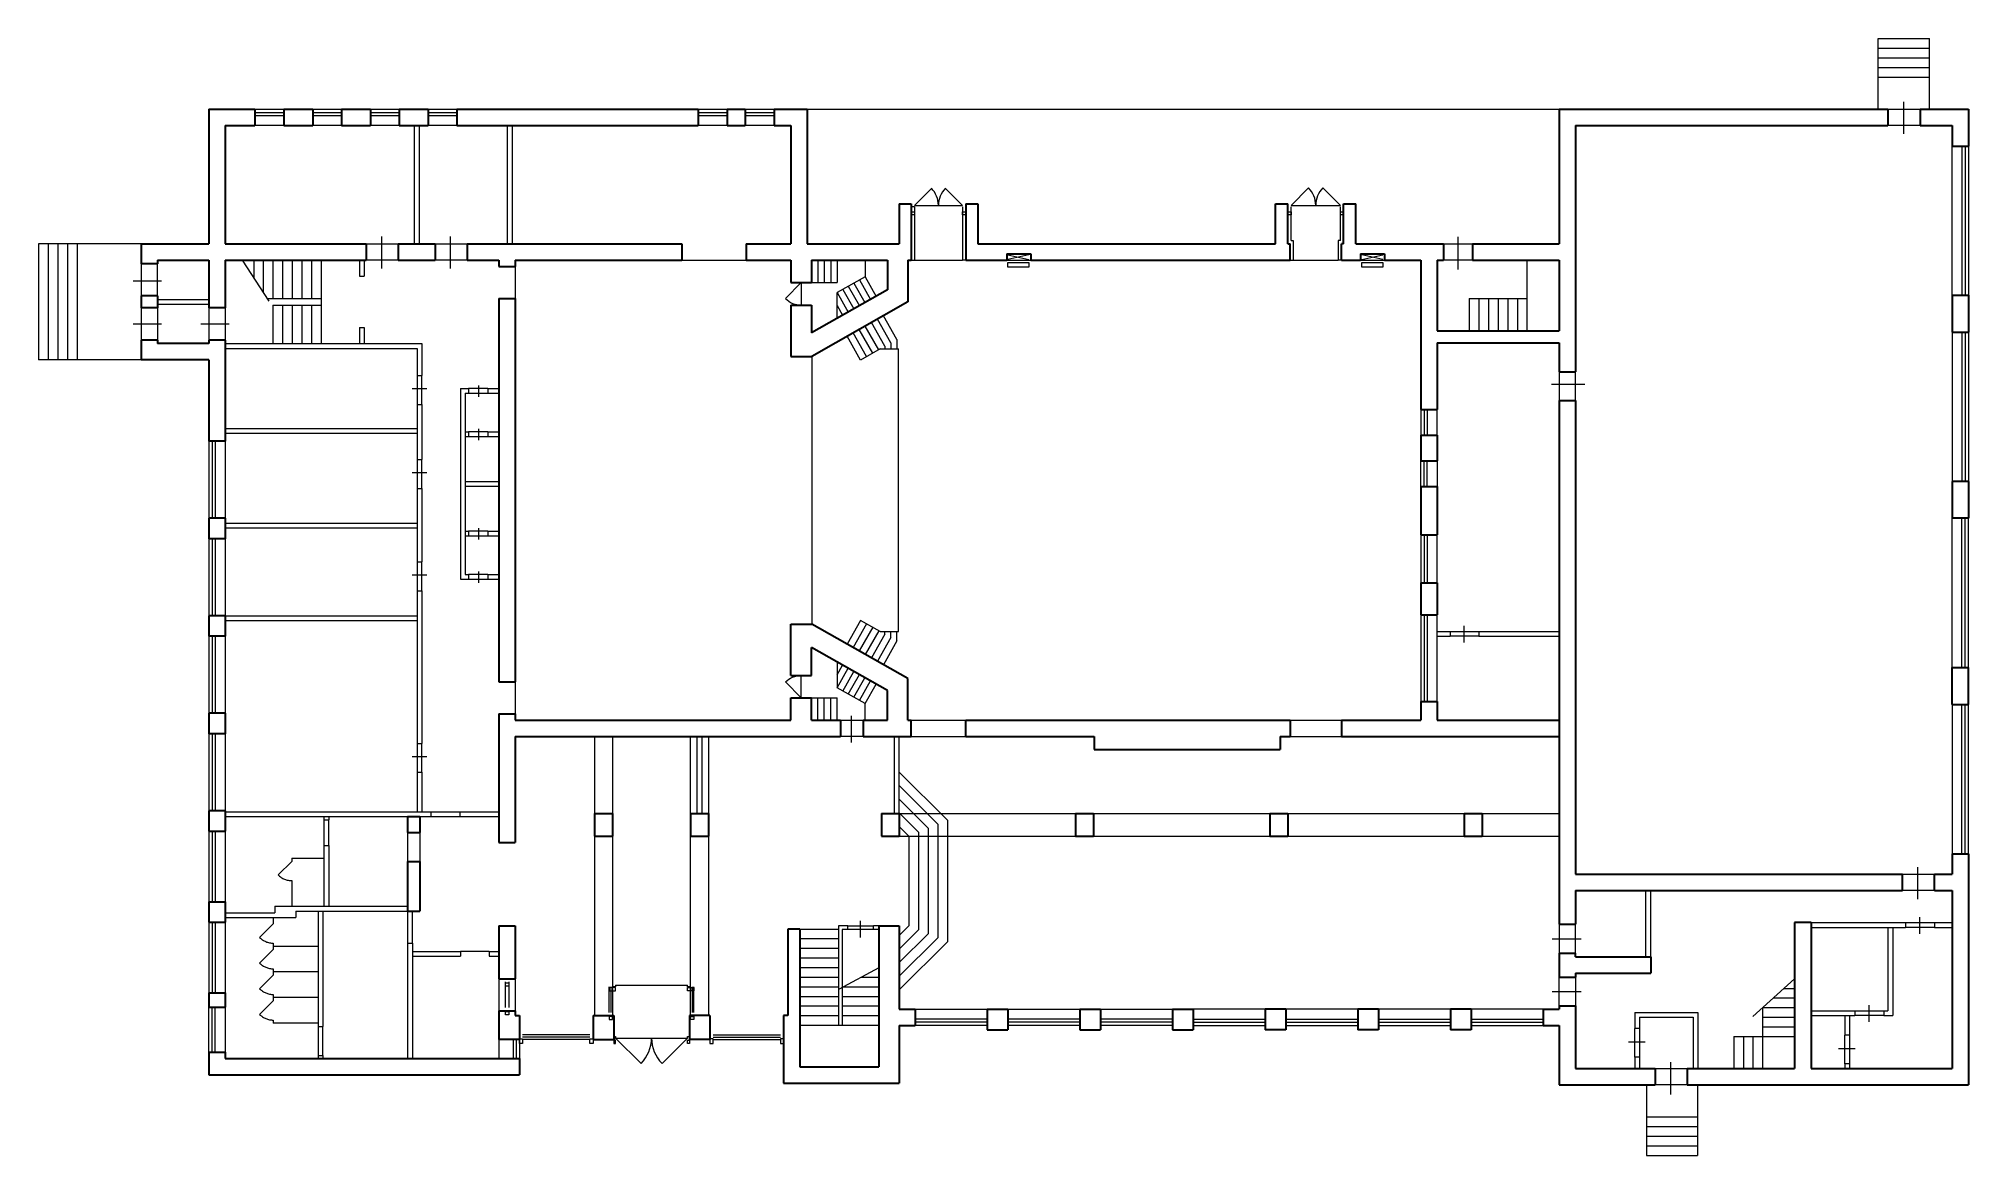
# Model space of a CAD drawing. Header units: metres. Extents: x 10.2 to 70.4, y 20.5 to 55.4.
import ezdxf

# ---------------------------------------------------------------- set-up
doc = ezdxf.new("R2010")
doc.units = ezdxf.units.M
doc.header["$MEASUREMENT"] = 0
doc.linetypes.add('DGN Style 3', pattern=[38.235453, 27.311038, -10.924415])

msp = doc.modelspace()

# ---------------------------------------------------------------- linework, layer by layer
at = {"color": 7, "linetype": 'Continuous', "lineweight": 0}
for p, q in [((67.615, 53.153), (67.615, 55.353)), ((67.615, 55.353), (69.215, 55.353)), ((67.615, 55.053), (69.215, 55.053)), ((69.215, 53.153), (69.215, 55.353)), ((67.615, 54.753), (69.215, 54.753)), ((67.615, 54.453), (69.215, 54.453)), ((67.615, 54.153), (69.215, 54.153)), ((16.975, 53.153), (17.875, 53.153)), ((16.975, 53.053), (17.875, 53.053)), ((18.775, 53.153), (19.675, 53.153)), ((18.775, 53.053), (19.675, 53.053)), ((20.575, 53.153), (21.475, 53.153)), ((20.575, 53.053), (21.475, 53.053)), ((22.375, 53.153), (23.275, 53.153)), ((22.375, 53.053), (23.275, 53.053)), ((30.805, 53.153), (31.705, 53.153)), ((30.805, 53.053), (31.705, 53.053)), ((32.267, 53.153), (33.167, 53.153)), ((32.267, 53.053), (33.167, 53.053)), ((34.205, 53.153), (57.655, 53.153)), ((67.915, 53.153), (68.915, 53.153)), ((68.404, 53.38), (68.404, 52.38)), ((16.975, 52.953), (17.875, 52.953)), ((17.875, 52.643), (16.975, 52.643)), ((18.775, 52.953), (19.675, 52.953)), ((19.675, 52.643), (18.775, 52.643)), ((20.575, 52.953), (21.475, 52.953)), ((21.475, 52.643), (20.575, 52.643)), ((22.375, 52.953), (23.275, 52.953)), ((23.275, 52.643), (22.375, 52.643)), ((30.805, 52.953), (31.705, 52.953)), ((31.705, 52.643), (30.805, 52.643)), ((32.267, 52.953), (33.167, 52.953)), ((33.167, 52.643), (32.267, 52.643)), ((68.915, 52.643), (67.915, 52.643)), ((69.915, 47.348), (69.915, 52.003)), ((70.225, 52.003), (70.225, 47.348)), ((70.325, 52.003), (70.325, 47.348)), ((70.425, 52.003), (70.425, 47.348)), ((37.545, 50.153), (38.075, 50.683)), ((38.514, 50.683), (39.045, 50.153)), ((49.295, 50.153), (49.839, 50.697)), ((50.29, 50.697), (50.835, 50.153)), ((37.545, 50.153), (39.045, 50.153)), ((49.295, 50.153), (50.835, 50.153)), ((13.425, 48.953), (10.225, 48.953)), ((10.225, 48.953), (10.225, 45.333)), ((10.525, 48.953), (10.525, 45.333)), ((10.825, 48.953), (10.825, 45.333)), ((11.125, 48.953), (11.125, 45.333)), ((11.425, 48.953), (11.425, 45.333)), ((20.445, 48.953), (21.445, 48.953)), ((20.918, 49.186), (20.918, 48.186)), ((22.595, 48.953), (23.595, 48.953)), ((23.068, 49.186), (23.068, 48.186)), ((54.055, 48.953), (54.955, 48.953)), ((54.493, 49.175), (54.493, 48.149)), ((13.425, 48.333), (13.425, 47.333)), ((13.935, 47.333), (13.935, 48.333)), ((17.417, 47.167), (16.584, 48.443)), ((16.935, 48.443), (16.935, 47.906)), ((17.235, 48.443), (17.235, 47.446)), ((17.535, 48.443), (17.535, 47.243)), ((17.835, 48.443), (17.835, 47.243)), ((18.135, 48.443), (18.135, 47.243)), ((18.435, 48.443), (18.435, 47.243)), ((18.735, 48.443), (18.735, 47.243)), ((19.035, 48.443), (19.035, 45.843)), ((21.445, 48.443), (20.445, 48.443)), ((23.595, 48.443), (22.595, 48.443)), ((25.095, 48.243), (25.095, 47.243)), ((30.295, 48.443), (32.295, 48.443)), ((34.535, 48.443), (34.535, 47.743)), ((34.735, 48.443), (34.735, 47.743)), ((34.935, 48.443), (34.935, 47.743)), ((35.135, 48.443), (35.135, 47.743)), ((36.005, 48.443), (36.005, 47.924)), ((37.545, 48.443), (39.045, 48.443)), ((40.425, 48.443), (41.175, 48.443)), ((40.459, 48.611), (41.114, 48.462)), ((41.114, 48.611), (40.459, 48.462)), ((49.265, 48.443), (50.765, 48.443)), ((51.458, 48.443), (52.208, 48.443)), ((51.502, 48.462), (52.157, 48.611)), ((52.157, 48.462), (51.502, 48.611)), ((54.955, 48.443), (54.055, 48.443)), ((56.655, 48.443), (56.655, 46.243)), ((14.062, 47.792), (13.179, 47.792)), ((34.015, 47.743), (33.52, 47.248)), ((34.015, 47.743), (34.015, 47.043)), ((34.335, 47.743), (35.135, 47.743)), ((36.005, 47.924), (35.135, 47.431)), ((35.483, 47.628), (35.828, 47.019)), ((35.657, 47.727), (36.002, 47.118)), ((35.831, 47.825), (36.176, 47.216)), ((36.005, 47.924), (36.35, 47.315)), ((17.367, 47.243), (19.035, 47.243)), ((17.535, 47.043), (17.535, 45.843)), ((17.535, 47.043), (19.035, 47.043)), ((17.835, 47.043), (17.835, 45.843)), ((18.135, 47.043), (18.135, 45.843)), ((18.435, 47.043), (18.435, 45.843)), ((18.735, 47.043), (18.735, 45.843)), ((35.132, 46.625), (35.135, 47.431)), ((35.133, 47.028), (35.306, 46.723)), ((35.135, 47.431), (35.48, 46.822)), ((35.309, 47.529), (35.654, 46.92)), ((54.855, 47.243), (56.655, 47.243)), ((54.855, 47.243), (54.855, 46.243)), ((55.155, 47.243), (55.155, 46.243)), ((55.455, 47.243), (55.455, 46.243)), ((55.755, 47.243), (55.755, 46.243)), ((56.055, 47.243), (56.055, 46.243)), ((56.355, 47.243), (56.355, 46.243)), ((14.062, 46.447), (13.179, 46.447)), ((13.425, 46.953), (13.425, 45.953)), ((13.935, 46.953), (13.935, 45.953)), ((16.172, 46.447), (15.289, 46.447)), ((15.535, 46.953), (15.535, 45.953)), ((16.045, 46.953), (16.045, 45.953)), ((36.433, 45.649), (36.014, 46.389)), ((36.621, 45.756), (36.202, 46.495)), ((36.81, 45.863), (36.391, 46.602)), ((36.998, 45.97), (36.579, 46.709)), ((35.867, 45.329), (35.448, 46.068)), ((36.056, 45.435), (35.637, 46.175)), ((36.244, 45.542), (35.825, 46.282)), ((36.621, 45.756), (36.621, 45.674)), ((36.81, 45.863), (36.81, 45.674)), ((36.998, 45.97), (36.998, 45.674)), ((69.915, 46.198), (69.915, 41.543)), ((70.225, 46.198), (70.225, 41.543)), ((70.325, 46.198), (70.325, 41.543)), ((70.425, 46.198), (70.425, 41.543)), ((13.425, 45.333), (10.225, 45.333)), ((34.345, 45.443), (34.345, 37.093)), ((36.476, 45.674), (35.867, 45.329)), ((36.476, 45.674), (37.046, 45.674)), ((22.035, 44.846), (22.035, 43.946)), ((22.185, 43.946), (22.185, 44.846)), ((57.417, 44.579), (58.463, 44.579)), ((57.655, 44.963), (57.655, 44.063)), ((58.165, 44.063), (58.165, 44.963)), ((21.877, 44.442), (22.338, 44.442)), ((24.235, 44.443), (23.635, 44.443)), ((23.635, 44.293), (24.235, 44.293)), ((23.946, 44.533), (23.946, 44.184)), ((53.445, 43.781), (53.445, 42.981)), ((53.545, 43.781), (53.545, 42.981)), ((15.535, 42.793), (15.535, 40.393)), ((15.635, 42.793), (15.635, 40.393)), ((15.735, 42.793), (15.735, 40.393)), ((16.045, 42.793), (16.045, 40.393)), ((24.235, 43.093), (23.635, 43.093)), ((23.635, 42.943), (24.235, 42.943)), ((23.946, 43.183), (23.946, 42.834)), ((22.035, 42.222), (22.035, 41.322)), ((22.185, 41.322), (22.185, 42.222)), ((53.445, 41.381), (53.445, 42.181)), ((53.545, 41.381), (53.545, 42.181)), ((21.877, 41.818), (22.338, 41.818)), ((69.915, 35.738), (69.915, 40.393)), ((70.225, 35.738), (70.225, 40.393)), ((70.325, 35.738), (70.325, 40.393)), ((70.425, 35.738), (70.425, 40.393)), ((15.535, 39.753), (15.535, 37.353)), ((15.635, 39.753), (15.635, 37.353)), ((15.735, 39.753), (15.735, 37.353)), ((16.045, 39.753), (16.045, 37.353)), ((24.235, 39.993), (23.635, 39.993)), ((23.635, 39.843), (24.235, 39.843)), ((23.946, 40.083), (23.946, 39.734)), ((53.445, 39.881), (53.445, 38.381)), ((53.545, 39.881), (53.545, 38.381)), ((21.877, 38.626), (22.338, 38.626)), ((22.035, 39.03), (22.035, 38.13)), ((22.185, 38.13), (22.185, 39.03)), ((24.235, 38.643), (23.635, 38.643)), ((23.946, 38.733), (23.946, 38.384)), ((23.635, 38.493), (24.235, 38.493)), ((53.445, 37.381), (53.445, 34.681)), ((53.545, 37.381), (53.545, 34.681)), ((35.867, 37.207), (35.448, 36.468)), ((36.056, 37.1), (35.637, 36.361)), ((36.244, 36.994), (35.825, 36.254)), ((36.476, 36.862), (35.867, 37.207)), ((36.433, 36.887), (36.014, 36.147)), ((36.621, 36.78), (36.202, 36.04)), ((36.476, 36.862), (37.046, 36.862)), ((36.621, 36.78), (36.621, 36.862)), ((36.81, 36.673), (36.81, 36.862)), ((36.998, 36.566), (36.998, 36.862)), ((54.255, 36.863), (55.155, 36.863)), ((54.687, 37.036), (54.687, 36.517)), ((15.535, 36.713), (15.535, 34.313)), ((15.635, 36.713), (15.635, 34.313)), ((15.735, 36.713), (15.735, 34.313)), ((16.045, 36.713), (16.045, 34.313)), ((36.81, 36.673), (36.391, 35.934)), ((36.998, 36.566), (36.579, 35.827)), ((55.155, 36.713), (54.255, 36.713)), ((35.132, 35.911), (35.135, 35.105)), ((35.133, 35.508), (35.306, 35.813)), ((35.135, 35.105), (35.48, 35.714)), ((35.309, 35.006), (35.654, 35.616)), ((25.095, 35.293), (25.095, 34.293)), ((34.015, 34.793), (33.52, 35.288)), ((34.015, 34.793), (34.015, 35.493)), ((36.005, 34.612), (35.135, 35.105)), ((35.483, 34.908), (35.828, 35.517)), ((35.657, 34.809), (36.002, 35.418)), ((35.831, 34.711), (36.176, 35.32)), ((36.005, 34.612), (36.35, 35.221)), ((34.335, 34.793), (35.135, 34.793)), ((34.535, 34.093), (34.535, 34.793)), ((34.735, 34.093), (34.735, 34.793)), ((34.935, 34.093), (34.935, 34.793)), ((35.135, 34.093), (35.135, 34.793)), ((36.005, 34.093), (36.005, 34.612)), ((69.915, 34.588), (69.915, 29.933)), ((70.225, 29.933), (70.225, 34.588)), ((70.325, 29.933), (70.325, 34.588)), ((70.425, 29.933), (70.425, 34.588)), ((35.243, 34.093), (35.943, 34.093)), ((35.586, 33.402), (35.586, 34.237)), ((37.445, 34.093), (39.145, 34.093)), ((49.265, 34.093), (50.865, 34.093)), ((15.535, 33.673), (15.535, 31.273)), ((15.635, 33.673), (15.635, 31.273)), ((15.735, 33.673), (15.735, 31.273)), ((16.045, 33.673), (16.045, 31.273)), ((22.035, 33.37), (22.035, 32.47)), ((22.185, 32.47), (22.185, 33.37)), ((27.565, 33.583), (27.565, 24.922)), ((28.125, 33.583), (28.125, 24.883)), ((30.565, 24.883), (30.565, 33.583)), ((31.125, 33.583), (31.125, 24.883)), ((35.943, 33.583), (35.243, 33.583)), ((37.445, 33.583), (39.145, 33.583)), ((49.265, 33.583), (50.865, 33.583)), ((21.877, 32.966), (22.338, 32.966)), ((38.575, 30.98), (37.075, 32.48)), ((38.275, 30.856), (37.075, 32.056)), ((37.975, 30.731), (37.075, 31.631)), ((19.125, 30.993), (19.125, 30.193)), ((19.275, 30.193), (19.275, 30.993)), ((22.465, 31.243), (23.365, 31.243)), ((22.465, 31.093), (23.365, 31.093)), ((37.675, 30.607), (37.075, 31.207)), ((37.075, 31.183), (57.655, 31.183)), ((37.375, 30.483), (37.075, 30.783)), ((37.975, 30.731), (37.975, 27.434)), ((38.275, 30.856), (38.275, 27.31)), ((38.575, 30.98), (38.575, 27.186)), ((15.535, 30.633), (15.535, 28.433)), ((15.635, 30.633), (15.635, 28.433)), ((15.735, 30.633), (15.735, 28.433)), ((16.045, 30.633), (16.045, 28.433)), ((21.735, 30.593), (21.735, 29.693)), ((22.115, 30.593), (22.115, 29.693)), ((37.075, 30.483), (57.655, 30.483)), ((37.375, 30.483), (37.375, 27.683)), ((37.675, 30.607), (37.675, 27.559)), ((68.852, 28.511), (68.852, 29.511)), ((68.365, 29.293), (69.365, 29.293)), ((69.365, 28.783), (68.365, 28.783)), ((15.535, 27.793), (15.535, 25.593)), ((15.635, 27.793), (15.635, 25.593)), ((15.735, 27.793), (15.735, 25.593)), ((16.045, 27.793), (16.045, 25.593)), ((21.735, 28.143), (21.735, 27.143)), ((21.885, 27.143), (21.885, 28.143)), ((35.852, 27.84), (35.852, 27.314)), ((57.655, 27.733), (57.655, 26.833)), ((58.165, 26.833), (58.165, 27.733)), ((68.465, 27.783), (69.365, 27.783)), ((68.897, 27.956), (68.897, 27.437)), ((33.975, 27.583), (35.175, 27.583)), ((33.975, 27.283), (35.175, 27.283)), ((35.465, 27.683), (36.265, 27.683)), ((36.265, 27.563), (35.465, 27.563)), ((37.375, 27.683), (37.075, 27.383)), ((37.675, 27.559), (37.075, 26.959)), ((37.975, 27.434), (37.075, 26.534)), ((38.275, 27.31), (37.075, 26.11)), ((38.575, 27.186), (37.075, 25.686)), ((57.443, 27.277), (58.343, 27.277)), ((69.365, 27.633), (68.465, 27.633)), ((24.285, 26.883), (23.385, 26.883)), ((33.975, 26.983), (35.175, 26.983)), ((33.975, 26.683), (35.175, 26.683)), ((24.585, 26.033), (24.585, 25.033)), ((24.79, 25.133), (24.79, 25.933)), ((24.89, 25.933), (24.89, 25.133)), ((25.095, 26.033), (25.095, 25.033)), ((33.975, 26.383), (35.175, 26.383)), ((33.975, 26.083), (35.175, 26.083)), ((36.435, 26.371), (35.196, 25.711)), ((35.894, 26.083), (36.435, 26.083)), ((57.655, 25.183), (57.655, 26.083)), ((58.165, 26.083), (58.165, 25.183)), ((65.005, 26.033), (63.698, 24.856)), ((28.025, 24.983), (28.025, 25.783)), ((28.075, 25.783), (28.075, 24.983)), ((28.225, 25.783), (28.125, 25.783)), ((28.225, 25.833), (30.465, 25.833)), ((28.225, 25.833), (28.225, 25.783)), ((30.465, 25.783), (30.465, 25.833)), ((30.565, 25.783), (30.465, 25.783)), ((30.615, 25.783), (30.615, 24.983)), ((30.665, 24.983), (30.665, 25.783)), ((33.975, 25.783), (35.175, 25.783)), ((33.975, 25.483), (35.175, 25.483)), ((35.295, 25.483), (36.435, 25.483)), ((35.331, 25.783), (36.435, 25.783)), ((57.443, 25.639), (58.343, 25.639)), ((64.338, 25.433), (65.005, 25.433)), ((64.671, 25.733), (65.005, 25.733)), ((15.535, 23.743), (15.535, 25.143)), ((15.635, 23.743), (15.635, 25.143)), ((15.735, 23.743), (15.735, 25.143)), ((16.045, 25.143), (16.045, 23.743)), ((28.125, 24.883), (28.165, 24.883)), ((28.165, 24.883), (28.165, 24.233)), ((30.525, 24.233), (30.525, 24.883)), ((30.525, 24.883), (30.565, 24.883)), ((33.975, 25.183), (35.175, 25.183)), ((33.975, 24.883), (35.175, 24.883)), ((35.295, 25.183), (36.435, 25.183)), ((35.308, 24.883), (36.435, 24.883)), ((37.57, 25.083), (39.82, 25.083)), ((39.82, 24.773), (37.57, 24.773)), ((40.46, 25.083), (42.71, 25.083)), ((42.71, 24.773), (40.46, 24.773)), ((43.35, 25.083), (45.6, 25.083)), ((45.6, 24.773), (43.35, 24.773)), ((48.49, 25.083), (46.24, 25.083)), ((46.24, 24.773), (48.49, 24.773)), ((51.38, 25.083), (49.13, 25.083)), ((49.13, 24.773), (51.38, 24.773)), ((54.27, 25.083), (52.02, 25.083)), ((52.02, 24.773), (54.27, 24.773)), ((57.16, 25.083), (54.91, 25.083)), ((54.91, 24.773), (57.16, 24.773)), ((64.005, 25.133), (65.005, 25.133)), ((64.005, 25.133), (64.005, 23.233)), ((64.005, 24.833), (65.005, 24.833)), ((66.885, 25.033), (67.785, 25.033)), ((67.785, 24.883), (66.885, 24.883)), ((67.317, 25.206), (67.317, 24.687)), ((18.945, 24.543), (18.945, 23.643)), ((19.095, 23.643), (19.095, 24.543)), ((24.585, 24.133), (24.585, 23.543)), ((25.025, 24.133), (25.025, 23.543)), ((25.125, 24.133), (25.125, 23.543)), ((25.225, 24.133), (25.225, 23.543)), ((27.425, 24.283), (25.325, 24.283)), ((27.425, 24.208), (25.325, 24.208)), ((27.425, 24.133), (25.325, 24.133)), ((28.165, 24.233), (28.225, 24.233)), ((28.225, 24.233), (28.225, 24.183)), ((28.225, 24.183), (29.017, 23.391)), ((28.225, 24.183), (30.465, 24.183)), ((30.465, 24.183), (29.673, 23.391)), ((30.465, 24.233), (30.525, 24.233)), ((30.465, 24.183), (30.465, 24.233)), ((30.465, 24.233), (30.465, 24.233)), ((31.265, 24.283), (33.365, 24.283)), ((31.265, 24.208), (33.365, 24.208)), ((31.265, 24.133), (33.365, 24.133)), ((33.975, 24.583), (36.435, 24.583)), ((39.82, 24.673), (37.57, 24.673)), ((39.82, 24.573), (37.57, 24.573)), ((42.71, 24.673), (40.46, 24.673)), ((42.71, 24.573), (40.46, 24.573)), ((45.6, 24.673), (43.35, 24.673)), ((45.6, 24.573), (43.35, 24.573)), ((46.24, 24.673), (48.49, 24.673)), ((46.24, 24.573), (48.49, 24.573)), ((49.13, 24.673), (51.38, 24.673)), ((49.13, 24.573), (51.38, 24.573)), ((52.02, 24.673), (54.27, 24.673)), ((52.02, 24.573), (54.27, 24.573)), ((54.91, 24.673), (57.16, 24.673)), ((54.91, 24.573), (57.16, 24.573)), ((60.015, 23.583), (60.015, 24.483)), ((60.165, 24.483), (60.165, 23.583)), ((63.105, 24.233), (63.105, 23.233)), ((63.105, 24.233), (65.005, 24.233)), ((63.405, 24.233), (63.405, 23.233)), ((63.705, 24.233), (63.705, 23.233)), ((64.005, 24.533), (65.005, 24.533)), ((66.565, 23.374), (66.565, 24.274)), ((66.715, 24.274), (66.715, 23.374)), ((60.338, 24.051), (59.819, 24.051)), ((66.888, 23.842), (66.369, 23.842)), ((60.655, 23.233), (61.655, 23.233)), ((61.135, 23.426), (61.135, 22.426)), ((60.378, 22.723), (60.378, 20.523)), ((61.655, 22.723), (60.655, 22.723)), ((61.978, 22.723), (61.978, 20.523)), ((60.378, 21.723), (61.978, 21.723)), ((60.378, 21.423), (61.978, 21.423)), ((60.378, 21.123), (61.978, 21.123)), ((60.378, 20.823), (61.978, 20.823)), ((60.378, 20.523), (61.978, 20.523))]:
    msp.add_line(p, q, dxfattribs=at)
at = {"color": 7, "linetype": 'Continuous', "lineweight": 30}
for p, q in [((15.535, 53.153), (16.975, 53.153)), ((15.535, 53.153), (15.535, 48.953)), ((16.975, 53.153), (16.975, 52.643)), ((17.875, 53.153), (17.875, 52.643)), ((17.875, 53.153), (18.775, 53.153)), ((18.775, 53.153), (18.775, 52.643)), ((19.675, 53.153), (19.675, 52.643)), ((19.675, 53.153), (20.575, 53.153)), ((20.575, 53.153), (20.575, 52.643)), ((21.475, 53.153), (21.475, 52.643)), ((21.475, 53.153), (22.375, 53.153)), ((22.375, 53.153), (22.375, 52.643)), ((23.275, 53.153), (23.275, 52.643)), ((23.275, 53.153), (30.805, 53.153)), ((30.805, 53.153), (30.805, 52.643)), ((31.705, 53.153), (32.267, 53.153)), ((31.705, 53.153), (31.705, 52.643)), ((32.267, 53.153), (32.267, 52.643)), ((33.167, 53.153), (33.167, 52.643)), ((33.167, 53.153), (34.205, 53.153)), ((34.205, 53.153), (34.205, 48.953)), ((57.655, 53.153), (67.915, 53.153)), ((57.655, 53.153), (57.655, 48.953)), ((67.915, 53.153), (67.915, 52.643)), ((68.915, 53.153), (68.915, 52.643)), ((68.915, 53.153), (70.425, 53.153)), ((70.425, 53.153), (70.425, 52.003)), ((16.045, 52.643), (16.975, 52.643)), ((16.045, 52.643), (16.045, 48.953)), ((17.875, 52.643), (18.775, 52.643)), ((19.675, 52.643), (20.575, 52.643)), ((21.475, 52.643), (22.375, 52.643)), ((23.275, 52.643), (30.805, 52.643)), ((31.705, 52.643), (32.267, 52.643)), ((33.167, 52.643), (33.695, 52.643)), ((33.695, 52.643), (33.695, 48.953)), ((58.165, 52.643), (58.165, 44.963)), ((58.165, 52.643), (67.915, 52.643)), ((68.915, 52.643), (69.915, 52.643)), ((69.915, 52.643), (69.915, 52.003)), ((69.915, 52.003), (70.425, 52.003)), ((37.065, 50.203), (37.445, 50.203)), ((37.065, 50.203), (37.065, 48.953)), ((37.445, 50.203), (37.445, 48.443)), ((39.145, 50.203), (39.145, 48.443)), ((39.145, 50.203), (39.525, 50.203)), ((39.525, 50.203), (39.525, 48.953)), ((48.815, 50.203), (49.195, 50.203)), ((48.815, 48.953), (48.815, 50.203)), ((49.195, 48.953), (49.195, 50.203)), ((50.935, 48.953), (50.935, 50.203)), ((50.935, 50.203), (51.315, 50.203)), ((51.315, 48.953), (51.315, 50.203)), ((13.425, 48.953), (15.535, 48.953)), ((13.425, 48.953), (13.425, 48.333)), ((16.045, 48.953), (20.445, 48.953)), ((20.445, 48.953), (20.445, 48.443)), ((21.445, 48.953), (21.445, 48.443)), ((21.445, 48.953), (22.595, 48.953)), ((22.595, 48.953), (22.595, 48.443)), ((23.595, 48.953), (23.595, 48.443)), ((23.595, 48.953), (30.295, 48.953)), ((30.295, 48.953), (30.295, 48.443)), ((32.295, 48.953), (32.295, 48.443)), ((32.295, 48.953), (33.695, 48.953)), ((34.205, 48.953), (37.065, 48.953)), ((39.525, 48.953), (48.815, 48.953)), ((49.195, 48.953), (49.265, 48.953)), ((49.265, 48.443), (49.265, 48.953)), ((50.935, 48.953), (50.865, 48.953)), ((50.865, 48.443), (50.865, 48.953)), ((51.315, 48.953), (54.055, 48.953)), ((54.055, 48.953), (54.055, 48.443)), ((54.955, 48.953), (54.955, 48.443)), ((54.955, 48.953), (57.655, 48.953)), ((13.935, 48.333), (13.425, 48.333)), ((13.935, 48.443), (15.535, 48.443)), ((13.935, 48.443), (13.935, 48.333)), ((15.535, 48.443), (15.535, 46.953)), ((16.045, 48.443), (16.045, 46.953)), ((16.045, 48.443), (20.445, 48.443)), ((21.445, 48.443), (22.595, 48.443)), ((23.595, 48.443), (24.585, 48.443)), ((24.585, 48.443), (24.585, 48.243)), ((24.585, 48.243), (25.095, 48.243)), ((25.095, 48.443), (25.095, 48.243)), ((25.095, 48.443), (30.295, 48.443)), ((32.295, 48.443), (33.695, 48.443)), ((33.695, 48.443), (33.695, 47.743)), ((34.335, 48.443), (34.335, 47.743)), ((34.335, 48.443), (36.705, 48.443)), ((36.705, 48.443), (36.705, 47.516)), ((37.345, 48.443), (37.345, 47.143)), ((37.345, 48.443), (37.445, 48.443)), ((39.145, 48.443), (40.425, 48.443)), ((40.425, 48.643), (40.425, 48.443)), ((40.425, 48.643), (41.175, 48.643)), ((41.175, 48.643), (41.175, 48.443)), ((41.175, 48.443), (49.265, 48.443)), ((50.865, 48.443), (51.458, 48.443)), ((51.458, 48.643), (51.458, 48.443)), ((51.458, 48.643), (52.208, 48.643)), ((52.208, 48.643), (52.208, 48.443)), ((52.208, 48.443), (53.345, 48.443)), ((53.345, 48.443), (53.345, 43.781)), ((53.855, 48.443), (53.855, 46.243)), ((53.855, 48.443), (54.055, 48.443)), ((54.955, 48.443), (57.655, 48.443)), ((57.655, 48.443), (57.655, 46.243)), ((33.695, 47.743), (34.335, 47.743)), ((13.935, 47.333), (13.425, 47.333)), ((13.425, 47.333), (13.425, 46.953)), ((13.935, 47.333), (13.935, 46.953)), ((24.585, 47.243), (25.095, 47.243)), ((24.585, 47.243), (24.585, 35.293)), ((25.095, 47.243), (25.095, 35.293)), ((33.695, 47.043), (34.335, 47.043)), ((33.695, 47.043), (33.695, 45.443)), ((36.705, 47.516), (34.335, 46.173)), ((34.335, 47.043), (34.335, 46.173)), ((37.345, 47.143), (34.345, 45.443)), ((69.915, 47.348), (70.425, 47.348)), ((69.915, 47.348), (69.915, 46.198)), ((70.425, 47.348), (70.425, 46.198)), ((13.935, 46.953), (13.425, 46.953)), ((16.045, 46.953), (15.535, 46.953)), ((13.935, 45.953), (13.425, 45.953)), ((13.425, 45.953), (13.425, 45.333)), ((13.935, 45.953), (13.935, 45.843)), ((15.535, 45.843), (13.935, 45.843)), ((15.535, 45.953), (15.535, 45.843)), ((16.045, 45.953), (15.535, 45.953)), ((16.045, 45.953), (16.045, 42.793)), ((53.855, 46.243), (57.655, 46.243)), ((53.855, 45.863), (57.655, 45.863)), ((53.855, 45.863), (53.855, 43.781)), ((57.655, 45.863), (57.655, 44.963)), ((69.915, 46.198), (70.425, 46.198)), ((15.535, 45.333), (13.425, 45.333)), ((15.535, 45.333), (15.535, 42.793)), ((33.695, 45.443), (34.345, 45.443)), ((57.655, 44.963), (58.165, 44.963)), ((57.655, 44.063), (58.165, 44.063)), ((57.655, 44.063), (57.655, 27.733)), ((58.165, 44.063), (58.165, 29.293)), ((53.345, 43.781), (53.855, 43.781)), ((16.045, 42.793), (15.535, 42.793)), ((53.345, 42.981), (53.855, 42.981)), ((53.345, 42.981), (53.345, 42.181)), ((53.855, 42.981), (53.855, 42.181)), ((53.345, 42.181), (53.855, 42.181)), ((70.425, 41.543), (69.915, 41.543)), ((69.915, 41.543), (69.915, 40.393)), ((70.425, 41.543), (70.425, 40.393)), ((53.345, 41.381), (53.855, 41.381)), ((53.345, 41.381), (53.345, 39.881)), ((53.855, 41.381), (53.855, 39.881)), ((16.045, 40.393), (15.535, 40.393)), ((15.535, 40.393), (15.535, 39.753)), ((16.045, 40.393), (16.045, 39.753)), ((70.425, 40.393), (69.915, 40.393)), ((16.045, 39.753), (15.535, 39.753)), ((53.345, 39.881), (53.855, 39.881)), ((53.345, 38.381), (53.855, 38.381)), ((53.345, 38.381), (53.345, 37.381)), ((53.855, 38.381), (53.855, 37.381)), ((16.045, 37.353), (15.535, 37.353)), ((15.535, 37.353), (15.535, 36.713)), ((16.045, 37.353), (16.045, 36.713)), ((53.345, 37.381), (53.855, 37.381)), ((33.695, 37.093), (34.345, 37.093)), ((33.695, 35.493), (33.695, 37.093)), ((37.345, 35.393), (34.345, 37.093)), ((16.045, 36.713), (15.535, 36.713)), ((36.705, 35.02), (34.335, 36.363)), ((34.335, 35.493), (34.335, 36.363)), ((69.915, 35.738), (70.425, 35.738)), ((69.915, 34.588), (69.915, 35.738)), ((70.425, 34.588), (70.425, 35.738)), ((24.585, 35.293), (25.095, 35.293)), ((33.695, 35.493), (34.335, 35.493)), ((36.705, 34.093), (36.705, 35.02)), ((37.345, 34.093), (37.345, 35.393)), ((33.695, 34.793), (34.335, 34.793)), ((33.695, 34.093), (33.695, 34.793)), ((34.335, 34.093), (34.335, 34.793)), ((53.345, 34.681), (53.345, 34.093)), ((53.345, 34.681), (53.855, 34.681)), ((53.855, 34.681), (53.855, 34.093)), ((69.915, 34.588), (70.425, 34.588)), ((16.045, 34.313), (15.535, 34.313)), ((15.535, 34.313), (15.535, 33.673)), ((16.045, 34.313), (16.045, 33.673)), ((24.585, 34.293), (25.095, 34.293)), ((24.585, 34.293), (24.585, 30.283)), ((25.095, 34.293), (25.095, 34.093)), ((25.095, 34.093), (33.695, 34.093)), ((34.335, 34.093), (35.243, 34.093)), ((35.243, 34.093), (35.243, 33.583)), ((35.943, 34.093), (35.943, 33.583)), ((35.943, 34.093), (36.705, 34.093)), ((37.345, 34.093), (37.445, 34.093)), ((37.445, 33.583), (37.445, 34.093)), ((39.145, 33.583), (39.145, 34.093)), ((39.145, 34.093), (49.265, 34.093)), ((49.265, 34.093), (49.265, 33.583)), ((50.865, 34.093), (50.865, 33.583)), ((50.865, 34.093), (53.345, 34.093)), ((53.855, 34.093), (57.655, 34.093)), ((16.045, 33.673), (15.535, 33.673)), ((25.095, 33.583), (35.243, 33.583)), ((25.095, 33.583), (25.095, 30.283)), ((35.943, 33.583), (37.445, 33.583)), ((39.145, 33.583), (43.155, 33.583)), ((43.155, 33.583), (43.155, 33.183)), ((43.155, 33.183), (48.955, 33.183)), ((48.955, 33.583), (48.955, 33.183)), ((48.955, 33.583), (49.265, 33.583)), ((50.865, 33.583), (57.655, 33.583)), ((16.045, 31.273), (15.535, 31.273)), ((15.535, 31.273), (15.535, 30.633)), ((16.045, 31.273), (16.045, 30.633)), ((21.735, 31.093), (21.735, 30.593)), ((21.735, 31.093), (22.115, 31.093)), ((22.115, 31.093), (22.115, 30.593)), ((27.565, 31.183), (28.125, 31.183)), ((27.565, 31.183), (27.565, 30.483)), ((28.125, 31.183), (28.125, 30.483)), ((30.565, 31.183), (31.125, 31.183)), ((30.565, 31.183), (30.565, 30.483)), ((31.125, 31.183), (31.125, 30.483)), ((36.515, 31.183), (37.075, 31.183)), ((36.515, 31.183), (36.515, 30.483)), ((37.075, 31.183), (37.075, 30.483)), ((42.575, 31.183), (43.135, 31.183)), ((42.575, 31.183), (42.575, 30.483)), ((43.135, 31.183), (43.135, 30.483)), ((48.635, 31.183), (49.195, 31.183)), ((48.635, 31.183), (48.635, 30.483)), ((49.195, 31.183), (49.195, 30.483)), ((54.695, 31.183), (55.255, 31.183)), ((54.695, 31.183), (54.695, 30.483)), ((55.255, 31.183), (55.255, 30.483)), ((15.535, 30.633), (16.045, 30.633)), ((21.735, 30.593), (22.115, 30.593)), ((24.585, 30.283), (25.095, 30.283)), ((27.565, 30.483), (28.125, 30.483)), ((30.565, 30.483), (31.125, 30.483)), ((36.515, 30.483), (37.075, 30.483)), ((42.575, 30.483), (43.135, 30.483)), ((48.635, 30.483), (49.195, 30.483)), ((54.695, 30.483), (55.255, 30.483)), ((21.735, 29.693), (22.115, 29.693)), ((21.735, 29.693), (21.735, 28.143)), ((22.115, 29.693), (22.115, 28.143)), ((69.915, 29.933), (69.915, 29.293)), ((69.915, 29.933), (70.425, 29.933)), ((70.425, 29.933), (70.425, 22.723)), ((58.165, 29.293), (68.365, 29.293)), ((68.365, 28.783), (68.365, 29.293)), ((69.365, 28.783), (69.365, 29.293)), ((69.365, 29.293), (69.915, 29.293)), ((15.535, 28.433), (16.045, 28.433)), ((15.535, 28.433), (15.535, 27.793)), ((16.045, 28.433), (16.045, 27.793)), ((58.165, 28.783), (68.365, 28.783)), ((58.165, 28.783), (58.165, 27.733)), ((69.365, 28.783), (69.915, 28.783)), ((69.915, 28.783), (69.915, 23.233)), ((15.535, 27.793), (16.045, 27.793)), ((21.735, 28.143), (22.115, 28.143)), ((57.655, 27.733), (58.165, 27.733)), ((65.005, 27.783), (65.005, 23.233)), ((65.515, 27.783), (65.005, 27.783)), ((65.515, 27.783), (65.515, 23.233)), ((24.585, 27.683), (25.095, 27.683)), ((24.585, 27.683), (24.585, 26.033)), ((25.095, 27.683), (25.095, 26.033)), ((33.595, 27.583), (33.595, 24.883)), ((33.975, 27.583), (33.595, 27.583)), ((33.975, 27.583), (33.975, 23.283)), ((36.435, 27.683), (37.075, 27.683)), ((36.435, 27.683), (36.435, 23.283)), ((37.075, 27.683), (37.075, 25.083)), ((57.655, 26.833), (58.165, 26.833)), ((57.655, 26.833), (57.655, 26.083)), ((58.165, 26.713), (58.165, 26.833)), ((58.165, 26.713), (60.515, 26.713)), ((60.515, 26.713), (60.515, 26.203)), ((24.585, 26.033), (25.095, 26.033)), ((57.655, 26.083), (58.165, 26.083)), ((58.165, 26.203), (60.515, 26.203)), ((58.165, 26.203), (58.165, 26.083)), ((15.535, 25.593), (16.045, 25.593)), ((15.535, 25.593), (15.535, 25.143)), ((16.045, 25.593), (16.045, 25.143)), ((15.535, 25.143), (16.045, 25.143)), ((24.585, 25.033), (25.095, 25.033)), ((24.585, 25.033), (24.585, 24.133)), ((25.095, 25.033), (25.095, 24.883)), ((25.095, 24.883), (25.225, 24.883)), ((25.225, 24.883), (25.225, 24.133)), ((27.525, 24.883), (27.525, 24.133)), ((27.525, 24.883), (28.165, 24.883)), ((28.165, 24.883), (28.165, 24.133)), ((30.525, 24.883), (30.525, 24.133)), ((31.165, 24.883), (30.525, 24.883)), ((31.165, 24.883), (31.165, 24.133)), ((33.595, 24.883), (33.465, 24.883)), ((33.465, 24.883), (33.465, 22.773)), ((37.075, 25.083), (37.57, 25.083)), ((37.57, 25.083), (37.57, 24.573)), ((39.82, 25.083), (39.82, 24.443)), ((39.82, 25.083), (40.46, 25.083)), ((40.46, 25.083), (40.46, 24.443)), ((42.71, 25.083), (42.71, 24.443)), ((42.71, 25.083), (43.35, 25.083)), ((43.35, 25.083), (43.35, 24.443)), ((45.6, 25.083), (45.6, 24.443)), ((45.6, 25.083), (46.24, 25.083)), ((46.24, 25.083), (46.24, 24.443)), ((48.49, 25.083), (48.49, 24.443)), ((49.13, 25.083), (48.49, 25.083)), ((49.13, 25.083), (49.13, 24.443)), ((51.38, 25.083), (51.38, 24.443)), ((52.02, 25.083), (51.38, 25.083)), ((52.02, 25.083), (52.02, 24.443)), ((54.27, 25.083), (54.27, 24.443)), ((54.91, 25.083), (54.27, 25.083)), ((54.91, 25.083), (54.91, 24.443)), ((57.16, 25.083), (57.655, 25.083)), ((57.16, 25.083), (57.16, 24.573)), ((57.655, 25.183), (58.165, 25.183)), ((57.655, 25.183), (57.655, 25.083)), ((58.165, 25.183), (58.165, 23.233)), ((25.225, 24.133), (24.585, 24.133)), ((27.525, 24.133), (28.165, 24.133)), ((31.165, 24.133), (30.525, 24.133)), ((37.075, 24.573), (37.57, 24.573)), ((37.075, 24.573), (37.075, 22.773)), ((39.82, 24.443), (40.46, 24.443)), ((42.71, 24.443), (43.35, 24.443)), ((45.6, 24.443), (46.24, 24.443)), ((49.13, 24.443), (48.49, 24.443)), ((52.02, 24.443), (51.38, 24.443)), ((54.91, 24.443), (54.27, 24.443)), ((57.16, 24.573), (57.655, 24.573)), ((57.655, 24.573), (57.655, 22.723)), ((15.535, 23.743), (16.045, 23.743)), ((15.535, 23.743), (15.535, 23.033)), ((16.045, 23.743), (16.045, 23.543)), ((16.045, 23.543), (25.225, 23.543)), ((25.225, 23.543), (25.225, 23.033)), ((15.535, 23.033), (25.225, 23.033)), ((33.975, 23.283), (36.435, 23.283)), ((58.165, 23.233), (60.655, 23.233)), ((60.655, 23.233), (60.655, 22.723)), ((61.655, 23.233), (61.655, 22.723)), ((61.655, 23.233), (65.005, 23.233)), ((65.515, 23.233), (69.915, 23.233)), ((33.465, 22.773), (37.075, 22.773)), ((57.655, 22.723), (60.655, 22.723)), ((61.655, 22.723), (70.425, 22.723))]:
    msp.add_line(p, q, dxfattribs=at)
at = {"color": 7, "linetype": 'Continuous', "lineweight": 13}
for p, q in [((21.945, 52.643), (21.945, 48.953)), ((22.095, 52.643), (22.095, 48.953)), ((24.845, 52.643), (24.845, 48.953)), ((24.995, 52.643), (24.995, 48.953)), ((37.545, 50.103), (37.445, 50.103)), ((37.545, 50.103), (37.545, 48.443)), ((39.045, 50.103), (39.045, 48.443)), ((49.295, 49.053), (49.295, 50.103)), ((50.835, 49.053), (50.835, 50.103)), ((49.295, 49.053), (49.365, 49.053)), ((49.365, 49.053), (49.365, 48.443)), ((50.765, 49.053), (50.765, 48.443)), ((50.835, 49.053), (50.765, 49.053)), ((20.235, 48.443), (20.235, 47.943)), ((20.385, 48.443), (20.385, 47.943)), ((37.445, 48.443), (37.545, 48.443)), ((39.145, 48.443), (39.045, 48.443)), ((49.265, 48.443), (49.365, 48.443)), ((50.865, 48.443), (50.765, 48.443)), ((20.235, 47.943), (20.385, 47.943)), ((13.935, 47.218), (15.535, 47.218)), ((13.935, 47.068), (15.535, 47.068)), ((16.045, 45.843), (22.185, 45.843)), ((20.235, 46.343), (20.385, 46.343)), ((20.235, 46.343), (20.235, 45.843)), ((20.385, 46.343), (20.385, 45.843)), ((22.185, 45.843), (22.185, 44.846)), ((16.045, 45.693), (22.035, 45.693)), ((22.035, 45.693), (22.035, 44.846)), ((37.046, 36.862), (37.046, 45.674)), ((22.035, 44.846), (22.185, 44.846)), ((22.035, 43.946), (22.185, 43.946)), ((22.035, 43.946), (22.035, 42.222)), ((22.185, 43.946), (22.185, 42.222)), ((23.385, 44.443), (23.635, 44.443)), ((23.385, 44.443), (23.385, 38.493)), ((23.535, 44.293), (23.535, 38.643)), ((23.535, 44.293), (23.635, 44.293)), ((23.635, 44.443), (23.635, 44.293)), ((24.235, 44.443), (24.235, 44.293)), ((24.235, 44.443), (24.585, 44.443)), ((24.235, 44.293), (24.585, 44.293)), ((53.345, 43.781), (53.345, 42.981)), ((53.855, 42.981), (53.855, 43.781)), ((16.045, 43.193), (22.035, 43.193)), ((16.045, 43.043), (22.035, 43.043)), ((23.535, 43.093), (23.635, 43.093)), ((23.535, 42.943), (23.635, 42.943)), ((23.635, 43.093), (23.635, 42.943)), ((24.235, 43.093), (24.585, 43.093)), ((24.235, 43.093), (24.235, 42.943)), ((24.235, 42.943), (24.585, 42.943)), ((22.035, 42.222), (22.185, 42.222)), ((53.345, 41.381), (53.345, 42.181)), ((53.855, 42.181), (53.855, 41.381)), ((23.535, 41.543), (24.585, 41.543)), ((22.035, 41.322), (22.185, 41.322)), ((22.035, 41.322), (22.035, 39.03)), ((22.185, 41.322), (22.185, 39.03)), ((23.535, 41.393), (24.585, 41.393)), ((16.045, 40.243), (22.035, 40.243)), ((16.045, 40.093), (22.035, 40.093)), ((23.535, 39.993), (23.635, 39.993)), ((23.535, 39.843), (23.635, 39.843)), ((23.635, 39.993), (23.635, 39.843)), ((24.235, 39.993), (24.235, 39.843)), ((24.235, 39.993), (24.585, 39.993)), ((24.235, 39.843), (24.585, 39.843)), ((53.345, 39.881), (53.345, 38.381)), ((53.855, 38.381), (53.855, 39.881)), ((22.035, 39.03), (22.185, 39.03)), ((23.535, 38.643), (23.635, 38.643)), ((23.635, 38.643), (23.635, 38.493)), ((24.235, 38.643), (24.585, 38.643)), ((24.235, 38.643), (24.235, 38.493)), ((22.035, 38.13), (22.185, 38.13)), ((22.035, 38.13), (22.035, 33.37)), ((22.185, 38.13), (22.185, 33.37)), ((23.385, 38.493), (23.635, 38.493)), ((24.235, 38.493), (24.585, 38.493)), ((16.045, 37.353), (22.035, 37.353)), ((53.345, 37.381), (53.345, 34.681)), ((53.855, 34.681), (53.855, 37.381)), ((16.045, 37.203), (22.035, 37.203)), ((53.855, 36.863), (54.255, 36.863)), ((54.255, 36.863), (54.255, 36.713)), ((55.155, 36.863), (55.155, 36.713)), ((55.155, 36.863), (57.655, 36.863)), ((53.855, 36.713), (54.255, 36.713)), ((55.155, 36.713), (57.655, 36.713)), ((22.035, 33.37), (22.185, 33.37)), ((30.77, 31.183), (30.77, 33.583)), ((30.92, 31.183), (30.92, 33.583)), ((36.925, 31.183), (36.925, 33.583)), ((37.075, 31.183), (37.075, 33.583)), ((22.035, 32.47), (22.185, 32.47)), ((22.035, 32.47), (22.035, 31.243)), ((22.185, 32.47), (22.185, 31.243)), ((16.045, 31.243), (22.465, 31.243)), ((16.045, 31.093), (22.465, 31.093)), ((19.125, 31.093), (19.125, 30.993)), ((19.125, 30.993), (19.275, 30.993)), ((19.275, 31.093), (19.275, 30.993)), ((22.465, 31.243), (22.465, 31.093)), ((23.365, 31.243), (23.365, 31.093)), ((23.365, 31.243), (24.585, 31.243)), ((23.365, 31.093), (24.585, 31.093)), ((19.125, 30.193), (19.275, 30.193)), ((19.125, 30.193), (19.125, 28.293)), ((19.275, 30.193), (19.275, 28.293)), ((18.125, 29.693), (17.701, 29.269)), ((18.125, 29.793), (19.125, 29.793)), ((18.125, 29.793), (18.125, 29.693)), ((18.125, 29.093), (18.125, 28.293)), ((60.365, 26.713), (60.365, 28.783)), ((60.515, 26.713), (60.515, 28.783)), ((16.045, 28.093), (17.595, 28.093)), ((16.045, 27.943), (18.245, 27.943)), ((17.545, 27.743), (17.121, 27.319)), ((17.545, 27.943), (17.545, 27.743)), ((17.595, 28.293), (21.735, 28.293)), ((17.595, 28.293), (17.595, 28.093)), ((18.245, 28.143), (21.735, 28.143)), ((18.245, 28.143), (18.245, 27.943)), ((18.945, 28.143), (18.945, 24.543)), ((19.095, 28.143), (19.095, 24.543)), ((65.515, 27.783), (68.465, 27.783)), ((68.465, 27.783), (68.465, 27.633)), ((69.365, 27.783), (69.365, 27.633)), ((69.365, 27.783), (69.915, 27.783)), ((17.545, 27.143), (17.545, 26.943)), ((21.735, 27.143), (21.885, 27.143)), ((21.735, 27.143), (21.735, 23.543)), ((21.885, 27.143), (21.885, 23.543)), ((35.175, 27.683), (35.175, 24.583)), ((35.465, 27.683), (35.175, 27.683)), ((35.295, 27.563), (35.295, 24.583)), ((35.465, 27.563), (35.295, 27.563)), ((35.465, 27.563), (35.465, 27.683)), ((36.435, 27.683), (36.265, 27.683)), ((36.265, 27.563), (36.265, 27.683)), ((36.435, 27.563), (36.265, 27.563)), ((65.515, 27.633), (68.465, 27.633)), ((67.915, 27.633), (67.915, 25.033)), ((68.065, 27.633), (68.065, 24.883)), ((69.365, 27.633), (69.915, 27.633)), ((17.545, 26.943), (17.121, 26.519)), ((18.945, 27.043), (17.545, 27.043)), ((21.885, 26.883), (23.385, 26.883)), ((21.885, 26.733), (23.385, 26.733)), ((23.385, 26.883), (23.385, 26.733)), ((24.285, 26.883), (24.285, 26.733)), ((24.285, 26.883), (24.585, 26.883)), ((24.285, 26.733), (24.585, 26.733)), ((17.545, 26.143), (17.121, 25.719)), ((17.545, 26.343), (17.545, 26.143)), ((18.945, 26.243), (17.545, 26.243)), ((17.545, 25.343), (17.121, 24.919)), ((17.545, 25.543), (17.545, 25.343)), ((18.945, 25.443), (17.545, 25.443)), ((17.545, 24.743), (17.545, 24.643)), ((60.015, 24.983), (60.015, 24.483)), ((60.015, 24.983), (61.985, 24.983)), ((60.165, 24.833), (61.835, 24.833)), ((60.165, 24.833), (60.165, 24.483)), ((61.835, 24.833), (61.835, 23.233)), ((61.985, 24.983), (61.985, 23.233)), ((65.515, 25.033), (66.885, 25.033)), ((65.515, 24.883), (66.885, 24.883)), ((66.565, 24.883), (66.565, 24.274)), ((66.715, 24.883), (66.715, 24.274)), ((66.885, 25.033), (66.885, 24.883)), ((67.785, 25.033), (67.785, 24.883)), ((67.785, 25.033), (67.915, 25.033)), ((67.785, 24.883), (68.065, 24.883)), ((18.945, 24.643), (17.545, 24.643)), ((18.945, 24.543), (19.095, 24.543)), ((60.165, 24.483), (60.015, 24.483)), ((66.715, 24.274), (66.565, 24.274)), ((18.945, 23.643), (19.095, 23.643)), ((18.945, 23.643), (18.945, 23.543)), ((19.095, 23.643), (19.095, 23.543)), ((60.165, 23.583), (60.015, 23.583)), ((60.015, 23.583), (60.015, 23.233)), ((60.165, 23.583), (60.165, 23.233)), ((66.715, 23.374), (66.565, 23.374)), ((66.565, 23.374), (66.565, 23.233)), ((66.715, 23.374), (66.715, 23.233))]:
    msp.add_line(p, q, dxfattribs=at)
at = {"color": 7, "linetype": 'Continuous', "lineweight": 0, "extrusion": (2e-16, 0.070319, 0.997525)}
for p, q in [((37.445, 49.955, -3.521), (37.545, 49.955, -3.521)), ((37.445, 49.855, -3.514), (37.445, 49.955, -3.521)), ((37.545, 49.855, -3.514), (37.445, 49.855, -3.514)), ((37.545, 49.955, -3.521), (37.545, 49.855, -3.514)), ((39.045, 49.955, -3.521), (39.145, 49.955, -3.521)), ((39.045, 49.855, -3.514), (39.045, 49.955, -3.521)), ((39.145, 49.855, -3.514), (39.045, 49.855, -3.514)), ((39.145, 49.955, -3.521), (39.145, 49.855, -3.514)), ((49.195, 49.955, -3.521), (49.295, 49.955, -3.521)), ((49.195, 49.855, -3.514), (49.195, 49.955, -3.521)), ((49.295, 49.855, -3.514), (49.195, 49.855, -3.514)), ((49.295, 49.955, -3.521), (49.295, 49.855, -3.514)), ((50.835, 49.955, -3.521), (50.935, 49.955, -3.521)), ((50.835, 49.855, -3.514), (50.835, 49.955, -3.521)), ((50.935, 49.855, -3.514), (50.835, 49.855, -3.514)), ((50.935, 49.955, -3.521), (50.935, 49.855, -3.514)), ((40.459, 48.37, -3.41), (41.114, 48.37, -3.41)), ((40.459, 48.223, -3.399), (40.459, 48.37, -3.41)), ((41.114, 48.223, -3.399), (40.459, 48.223, -3.399)), ((41.114, 48.37, -3.41), (41.114, 48.223, -3.399)), ((51.502, 48.37, -3.41), (52.157, 48.37, -3.41)), ((51.502, 48.223, -3.399), (51.502, 48.37, -3.41)), ((52.157, 48.223, -3.399), (51.502, 48.223, -3.399)), ((52.157, 48.37, -3.41), (52.157, 48.223, -3.399)), ((24.79, 25.904, -1.826), (24.89, 25.904, -1.826)), ((24.79, 25.805, -1.819), (24.79, 25.904, -1.826)), ((24.89, 25.904, -1.826), (24.89, 25.805, -1.819)), ((24.89, 25.805, -1.819), (24.79, 25.805, -1.819)), ((24.79, 25.009, -1.763), (24.89, 25.009, -1.763)), ((24.79, 24.909, -1.756), (24.79, 25.009, -1.763)), ((24.89, 24.909, -1.756), (24.79, 24.909, -1.756)), ((24.89, 25.009, -1.763), (24.89, 24.909, -1.756))]:
    msp.add_line(p, q, dxfattribs=at)
at = {"color": 7, "linetype": 'Continuous', "lineweight": 13, "extrusion": (2e-16, 0.070319, 0.997525)}
for p, q in [((28.225, 25.755, -1.816), (28.025, 25.755, -1.816)), ((28.025, 25.755, -1.816), (28.025, 25.655, -1.809)), ((28.025, 25.655, -1.809), (28.225, 25.655, -1.809)), ((28.125, 25.755, -1.816), (28.125, 25.655, -1.809)), ((28.225, 25.655, -1.809), (28.225, 25.755, -1.816)), ((30.465, 25.755, -1.816), (30.665, 25.755, -1.816)), ((30.465, 25.655, -1.809), (30.465, 25.755, -1.816)), ((30.665, 25.655, -1.809), (30.465, 25.655, -1.809)), ((30.565, 25.755, -1.816), (30.565, 25.655, -1.809)), ((30.665, 25.755, -1.816), (30.665, 25.655, -1.809)), ((28.125, 24.859, -1.752), (28.025, 24.859, -1.752)), ((28.025, 24.859, -1.752), (28.025, 24.76, -1.745)), ((28.025, 24.76, -1.745), (28.125, 24.76, -1.745)), ((28.125, 24.76, -1.745), (28.125, 24.859, -1.752)), ((30.565, 24.859, -1.752), (30.665, 24.859, -1.752)), ((30.565, 24.76, -1.745), (30.565, 24.859, -1.752)), ((30.665, 24.76, -1.745), (30.565, 24.76, -1.745)), ((30.665, 24.859, -1.752), (30.665, 24.76, -1.745)), ((25.225, 24.014, -1.693), (25.225, 24.163, -1.703)), ((25.225, 24.163, -1.703), (25.325, 24.163, -1.703)), ((25.325, 24.163, -1.703), (25.325, 24.014, -1.693)), ((27.425, 24.014, -1.693), (27.425, 24.163, -1.703)), ((27.425, 24.163, -1.703), (27.525, 24.163, -1.703)), ((27.525, 24.163, -1.703), (27.525, 24.014, -1.693)), ((28.225, 24.113, -1.7), (28.165, 24.113, -1.7)), ((28.165, 24.113, -1.7), (28.165, 24.014, -1.693)), ((28.225, 24.014, -1.693), (28.225, 24.113, -1.7)), ((30.465, 24.113, -1.7), (30.525, 24.113, -1.7)), ((30.465, 24.014, -1.693), (30.465, 24.113, -1.7)), ((30.525, 24.113, -1.7), (30.525, 24.014, -1.693)), ((31.265, 24.163, -1.703), (31.165, 24.163, -1.703)), ((31.165, 24.163, -1.703), (31.165, 24.014, -1.693)), ((31.265, 24.014, -1.693), (31.265, 24.163, -1.703)), ((33.465, 24.163, -1.703), (33.365, 24.163, -1.703)), ((33.365, 24.163, -1.703), (33.365, 24.014, -1.693)), ((33.465, 24.014, -1.693), (33.465, 24.163, -1.703)), ((25.325, 24.014, -1.693), (25.225, 24.014, -1.693)), ((27.525, 24.014, -1.693), (27.425, 24.014, -1.693)), ((28.165, 24.014, -1.693), (28.225, 24.014, -1.693)), ((30.525, 24.014, -1.693), (30.465, 24.014, -1.693)), ((31.165, 24.014, -1.693), (31.265, 24.014, -1.693)), ((33.365, 24.014, -1.693), (33.465, 24.014, -1.693))]:
    msp.add_line(p, q, dxfattribs=at)
at = {"color": 7, "linetype": 'Continuous', "lineweight": 0}
for centre, radius, start, end in [((37.545, 50.153), 0.75, 0, 45), ((39.045, 50.153), 0.75, 135, 180), ((49.295, 50.153), 0.77, 0, 45), ((50.835, 50.153), 0.77, 135, 180), ((34.015, 47.743), 0.7, 225, 270), ((28.225, 24.183), 1.12, 315, 0), ((30.465, 24.183), 1.12, 180, 225)]:
    msp.add_arc(centre, radius, start, end, dxfattribs=at)
at = {"color": 7, "linetype": 'Continuous', "lineweight": 0, "extrusion": (0, 0, -1)}
msp.add_arc((-34.015, 34.793), 0.7, 45, 90, dxfattribs=at)
at = {"color": 7, "linetype": 'DGN Style 3', "lineweight": 0}
for centre in [(18.125, 29.693), (17.545, 27.743), (17.545, 26.943), (17.545, 26.143), (17.545, 25.343)]:
    msp.add_arc(centre, 0.6, 225, 270, dxfattribs=at)

doc.saveas('drawing.dxf')
